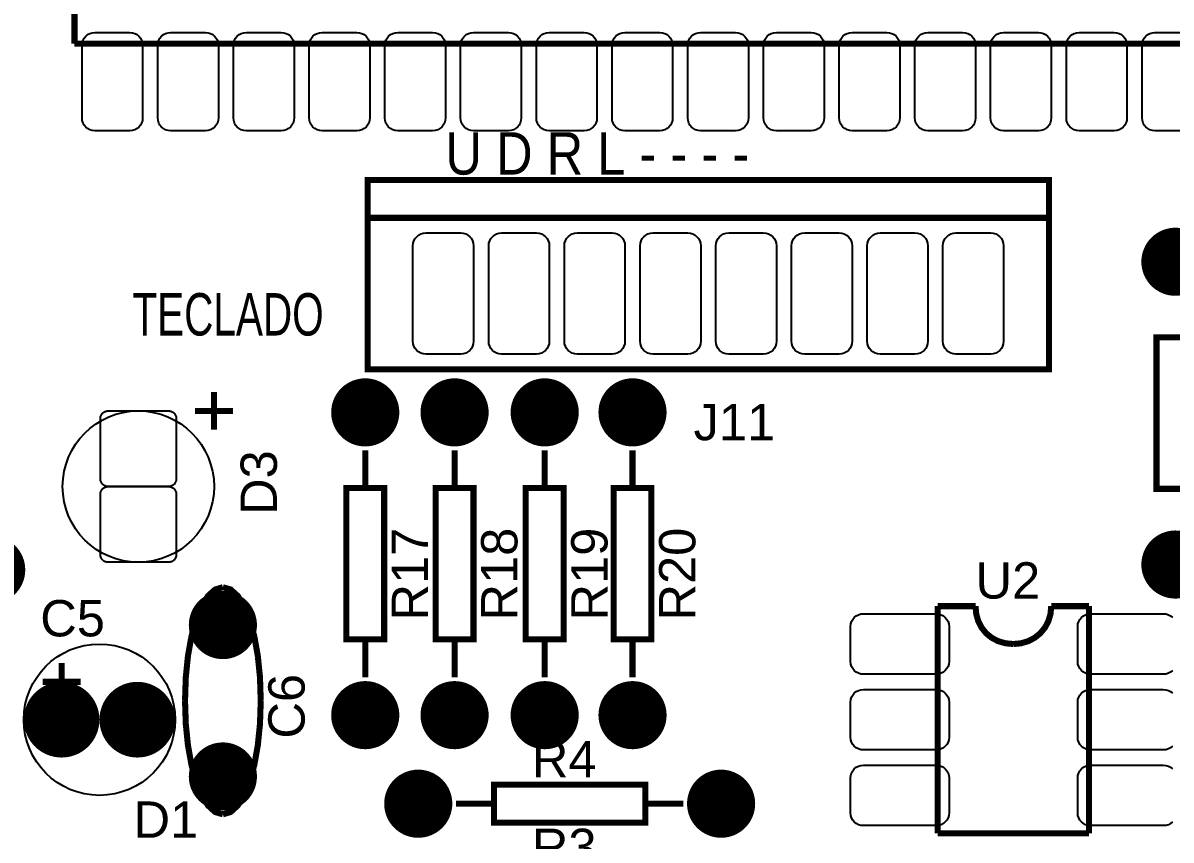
# Model space of a CAD drawing. Header units: inches. Extents: x -2.2 to 2.19, y -1.83 to 1.83.
# Drawn here: x -1.18 to 0.336, y -1.154 to -0.075 of the extents above; entities that cross this region are included whole.
import ezdxf

# ---------------------------------------------------------------- set-up
doc = ezdxf.new("R2010")
doc.units = ezdxf.units.IN
doc.layers.get('0').update_dxf_attribs({"linetype": 'CONTINUOUS'})

# ---------------------------------------------------------------- blocks, each defined once
blk = doc.blocks.new('EPAD')
at = {"const_width": 0.5}
blk.add_lwpolyline([(-0.25, 0, 1), (0.25, 0, 1)], format="xyb", close=True, dxfattribs=at)

msp = doc.modelspace()

# ---------------------------------------------------------------- linework, layer by layer
at = {"const_width": 0.008}
for points in [[(-1.112075, -0.102205), (-1.112075, 0.047795)], [(-1.112075, -0.102205), (-1.112075, 0.047795)], [(-1.112075, -0.102205), (-1.112075, 0.047795)], [(-1.112075, -0.102205), (0.887925, -0.102205)], [(-1.112075, -0.102205), (0.887925, -0.102205)], [(-1.112075, -0.102205), (0.887925, -0.102205)], [(-0.725028, -0.532142), (0.174972, -0.532142), (0.174972, -0.282142), (-0.725028, -0.282142), (-0.725028, -0.532142)], [(-0.725028, -0.532142), (0.174972, -0.532142), (0.174972, -0.282142), (-0.725028, -0.282142), (-0.725028, -0.532142)], [(-0.725028, -0.532142), (0.174972, -0.532142), (0.174972, -0.282142), (-0.725028, -0.282142), (-0.725028, -0.532142)], [(-0.725028, -0.332142), (0.174972, -0.332142)], [(-0.725028, -0.332142), (0.174972, -0.332142)], [(-0.725028, -0.332142), (0.174972, -0.332142)], [(0.316925, -0.690205), (0.366925, -0.690205), (0.366925, -0.490205), (0.316925, -0.490205), (0.316925, -0.690205)], [(0.316925, -0.690205), (0.366925, -0.690205), (0.366925, -0.490205), (0.316925, -0.490205), (0.316925, -0.690205)], [(0.316925, -0.690205), (0.366925, -0.690205), (0.366925, -0.490205), (0.316925, -0.490205), (0.316925, -0.690205)], [(-0.92772, -0.562228), (-0.92772, -0.612228)], [(-0.92772, -0.562228), (-0.92772, -0.612228)], [(-0.92772, -0.562228), (-0.92772, -0.612228)], [(-0.90272, -0.587228), (-0.95272, -0.587228)], [(-0.90272, -0.587228), (-0.95272, -0.587228)], [(-0.90272, -0.587228), (-0.95272, -0.587228)], [(-0.728075, -0.639205), (-0.728075, -0.689205)], [(-0.728075, -0.639205), (-0.728075, -0.689205)], [(-0.728075, -0.639205), (-0.728075, -0.689205)], [(-0.610075, -0.639205), (-0.610075, -0.689205)], [(-0.610075, -0.639205), (-0.610075, -0.689205)], [(-0.610075, -0.639205), (-0.610075, -0.689205)], [(-0.491075, -0.639205), (-0.491075, -0.689205)], [(-0.491075, -0.639205), (-0.491075, -0.689205)], [(-0.491075, -0.639205), (-0.491075, -0.689205)], [(-0.375075, -0.639205), (-0.375075, -0.689205)], [(-0.375075, -0.639205), (-0.375075, -0.689205)], [(-0.375075, -0.639205), (-0.375075, -0.689205)], [(-0.753075, -0.889205), (-0.703075, -0.889205), (-0.703075, -0.689205), (-0.753075, -0.689205), (-0.753075, -0.889205)], [(-0.753075, -0.889205), (-0.703075, -0.889205), (-0.703075, -0.689205), (-0.753075, -0.689205), (-0.753075, -0.889205)], [(-0.753075, -0.889205), (-0.703075, -0.889205), (-0.703075, -0.689205), (-0.753075, -0.689205), (-0.753075, -0.889205)], [(-0.635075, -0.889205), (-0.585075, -0.889205), (-0.585075, -0.689205), (-0.635075, -0.689205), (-0.635075, -0.889205)], [(-0.635075, -0.889205), (-0.585075, -0.889205), (-0.585075, -0.689205), (-0.635075, -0.689205), (-0.635075, -0.889205)], [(-0.635075, -0.889205), (-0.585075, -0.889205), (-0.585075, -0.689205), (-0.635075, -0.689205), (-0.635075, -0.889205)], [(-0.516075, -0.889205), (-0.466075, -0.889205), (-0.466075, -0.689205), (-0.516075, -0.689205), (-0.516075, -0.889205)], [(-0.516075, -0.889205), (-0.466075, -0.889205), (-0.466075, -0.689205), (-0.516075, -0.689205), (-0.516075, -0.889205)], [(-0.516075, -0.889205), (-0.466075, -0.889205), (-0.466075, -0.689205), (-0.516075, -0.689205), (-0.516075, -0.889205)], [(-0.400075, -0.889205), (-0.350075, -0.889205), (-0.350075, -0.689205), (-0.400075, -0.689205), (-0.400075, -0.889205)], [(-0.400075, -0.889205), (-0.350075, -0.889205), (-0.350075, -0.689205), (-0.400075, -0.689205), (-0.400075, -0.889205)], [(-0.400075, -0.889205), (-0.350075, -0.889205), (-0.350075, -0.689205), (-0.400075, -0.689205), (-0.400075, -0.889205)], [(-0.916075, -0.820205), (-0.926262, -0.823164), (-0.9357, -0.831689), (-0.9442, -0.845254), (-0.951575, -0.86333), (-0.957637, -0.88539), (-0.9622, -0.910908), (-0.965075, -0.939355), (-0.966075, -0.970205)], [(-0.916075, -0.820205), (-0.926262, -0.823164), (-0.9357, -0.831689), (-0.9442, -0.845254), (-0.951575, -0.86333), (-0.957637, -0.88539), (-0.9622, -0.910908), (-0.965075, -0.939355), (-0.966075, -0.970205)], [(-0.916075, -0.820205), (-0.926262, -0.823164), (-0.9357, -0.831689), (-0.9442, -0.845254), (-0.951575, -0.86333), (-0.957637, -0.88539), (-0.9622, -0.910908), (-0.965075, -0.939355), (-0.966075, -0.970205)], [(-0.916075, -0.820205), (-0.905887, -0.823164), (-0.89645, -0.831689), (-0.88795, -0.845254), (-0.880575, -0.86333), (-0.874512, -0.88539), (-0.86995, -0.910908), (-0.867075, -0.939355), (-0.866075, -0.970205)], [(-0.916075, -0.820205), (-0.905887, -0.823164), (-0.89645, -0.831689), (-0.88795, -0.845254), (-0.880575, -0.86333), (-0.874512, -0.88539), (-0.86995, -0.910908), (-0.867075, -0.939355), (-0.866075, -0.970205)], [(-0.916075, -0.820205), (-0.905887, -0.823164), (-0.89645, -0.831689), (-0.88795, -0.845254), (-0.880575, -0.86333), (-0.874512, -0.88539), (-0.86995, -0.910908), (-0.867075, -0.939355), (-0.866075, -0.970205)], [(0.027925, -0.845205), (0.077925, -0.845205)], [(0.027925, -0.845205), (0.027925, -1.145205)], [(0.027925, -0.845205), (0.077925, -0.845205)], [(0.027925, -0.845205), (0.027925, -1.145205)], [(0.027925, -0.845205), (0.077925, -0.845205)], [(0.027925, -0.845205), (0.027925, -1.145205)], [(0.127925, -0.895205), (0.11745, -0.894246), (0.107878, -0.89147), (0.099361, -0.887031), (0.09205, -0.88108), (0.086099, -0.873769), (0.081659, -0.865252), (0.078884, -0.85568), (0.077925, -0.845205)], [(0.127925, -0.895205), (0.11745, -0.894246), (0.107878, -0.89147), (0.099361, -0.887031), (0.09205, -0.88108), (0.086099, -0.873769), (0.081659, -0.865252), (0.078884, -0.85568), (0.077925, -0.845205)], [(0.127925, -0.895205), (0.11745, -0.894246), (0.107878, -0.89147), (0.099361, -0.887031), (0.09205, -0.88108), (0.086099, -0.873769), (0.081659, -0.865252), (0.078884, -0.85568), (0.077925, -0.845205)], [(0.127925, -0.895205), (0.138113, -0.894246), (0.14755, -0.89147), (0.15605, -0.887031), (0.163425, -0.88108), (0.169488, -0.873769), (0.17405, -0.865252), (0.176925, -0.85568), (0.177925, -0.845205)], [(0.127925, -0.895205), (0.138113, -0.894246), (0.14755, -0.89147), (0.15605, -0.887031), (0.163425, -0.88108), (0.169488, -0.873769), (0.17405, -0.865252), (0.176925, -0.85568), (0.177925, -0.845205)], [(0.127925, -0.895205), (0.138113, -0.894246), (0.14755, -0.89147), (0.15605, -0.887031), (0.163425, -0.88108), (0.169488, -0.873769), (0.17405, -0.865252), (0.176925, -0.85568), (0.177925, -0.845205)], [(0.177925, -0.845205), (0.227925, -0.845205)], [(0.177925, -0.845205), (0.227925, -0.845205)], [(0.177925, -0.845205), (0.227925, -0.845205)], [(0.227925, -0.845205), (0.227925, -1.145205)], [(0.227925, -0.845205), (0.227925, -1.145205)], [(0.227925, -0.845205), (0.227925, -1.145205)], [(-0.728075, -0.889205), (-0.728075, -0.939205)], [(-0.728075, -0.889205), (-0.728075, -0.939205)], [(-0.728075, -0.889205), (-0.728075, -0.939205)], [(-0.610075, -0.889205), (-0.610075, -0.939205)], [(-0.610075, -0.889205), (-0.610075, -0.939205)], [(-0.610075, -0.889205), (-0.610075, -0.939205)], [(-0.491075, -0.889205), (-0.491075, -0.939205)], [(-0.491075, -0.889205), (-0.491075, -0.939205)], [(-0.491075, -0.889205), (-0.491075, -0.939205)], [(-0.375075, -0.889205), (-0.375075, -0.939205)], [(-0.375075, -0.889205), (-0.375075, -0.939205)], [(-0.375075, -0.889205), (-0.375075, -0.939205)], [(-1.129075, -0.920205), (-1.129075, -0.970205)], [(-1.129075, -0.920205), (-1.129075, -0.970205)], [(-1.129075, -0.920205), (-1.129075, -0.970205)], [(-1.154075, -0.945205), (-1.104075, -0.945205)], [(-1.154075, -0.945205), (-1.104075, -0.945205)], [(-1.154075, -0.945205), (-1.104075, -0.945205)], [(-0.916075, -1.120205), (-0.926262, -1.117205), (-0.9357, -1.10858), (-0.9442, -1.094892), (-0.951575, -1.076705), (-0.957637, -1.05458), (-0.9622, -1.02908), (-0.965075, -1.000767), (-0.966075, -0.970205)], [(-0.916075, -1.120205), (-0.926262, -1.117205), (-0.9357, -1.10858), (-0.9442, -1.094892), (-0.951575, -1.076705), (-0.957637, -1.05458), (-0.9622, -1.02908), (-0.965075, -1.000767), (-0.966075, -0.970205)], [(-0.916075, -1.120205), (-0.926262, -1.117205), (-0.9357, -1.10858), (-0.9442, -1.094892), (-0.951575, -1.076705), (-0.957637, -1.05458), (-0.9622, -1.02908), (-0.965075, -1.000767), (-0.966075, -0.970205)], [(-0.916075, -1.120205), (-0.905887, -1.117205), (-0.89645, -1.10858), (-0.88795, -1.094892), (-0.880575, -1.076705), (-0.874512, -1.05458), (-0.86995, -1.02908), (-0.867075, -1.000767), (-0.866075, -0.970205)], [(-0.916075, -1.120205), (-0.905887, -1.117205), (-0.89645, -1.10858), (-0.88795, -1.094892), (-0.880575, -1.076705), (-0.874512, -1.05458), (-0.86995, -1.02908), (-0.867075, -1.000767), (-0.866075, -0.970205)], [(-0.916075, -1.120205), (-0.905887, -1.117205), (-0.89645, -1.10858), (-0.88795, -1.094892), (-0.880575, -1.076705), (-0.874512, -1.05458), (-0.86995, -1.02908), (-0.867075, -1.000767), (-0.866075, -0.970205)], [(-0.558075, -1.131205), (-0.358075, -1.131205), (-0.358075, -1.081205), (-0.558075, -1.081205), (-0.558075, -1.131205)], [(-0.558075, -1.131205), (-0.358075, -1.131205), (-0.358075, -1.081205), (-0.558075, -1.081205), (-0.558075, -1.131205)], [(-0.558075, -1.131205), (-0.358075, -1.131205), (-0.358075, -1.081205), (-0.558075, -1.081205), (-0.558075, -1.131205)], [(-0.608075, -1.106205), (-0.558075, -1.106205)], [(-0.608075, -1.106205), (-0.558075, -1.106205)], [(-0.608075, -1.106205), (-0.558075, -1.106205)], [(-0.358075, -1.106205), (-0.308075, -1.106205)], [(-0.358075, -1.106205), (-0.308075, -1.106205)], [(-0.358075, -1.106205), (-0.308075, -1.106205)], [(0.027925, -1.145205), (0.227925, -1.145205)], [(0.027925, -1.145205), (0.227925, -1.145205)], [(0.027925, -1.145205), (0.227925, -1.145205)]]:
    msp.add_lwpolyline(points, dxfattribs=at)
for points in [[(-1.085075, -0.087205), (-1.039075, -0.087205), (-1.035599, -0.087543), (-1.032385, -0.088516), (-1.029494, -0.090062), (-1.026989, -0.092119), (-1.024932, -0.094624), (-1.023386, -0.097515), (-1.022413, -0.100729), (-1.022075, -0.104205), (-1.022075, -0.200205), (-1.022413, -0.203681), (-1.023386, -0.206895), (-1.024932, -0.209786), (-1.026989, -0.212291), (-1.029494, -0.214347), (-1.032385, -0.215893), (-1.035599, -0.216867), (-1.039075, -0.217205), (-1.085075, -0.217205), (-1.088551, -0.216867), (-1.091765, -0.215893), (-1.094656, -0.214347), (-1.097161, -0.212291), (-1.099217, -0.209786), (-1.100763, -0.206895), (-1.101737, -0.203681), (-1.102075, -0.200205), (-1.102075, -0.104205), (-1.101737, -0.100729), (-1.100763, -0.097515), (-1.099217, -0.094624), (-1.097161, -0.092119), (-1.094656, -0.090062), (-1.091765, -0.088516), (-1.088551, -0.087543), (-1.085075, -0.087205)], [(-0.985075, -0.087205), (-0.939075, -0.087205), (-0.935599, -0.087543), (-0.932385, -0.088516), (-0.929494, -0.090062), (-0.926989, -0.092119), (-0.924932, -0.094624), (-0.923386, -0.097515), (-0.922413, -0.100729), (-0.922075, -0.104205), (-0.922075, -0.200205), (-0.922413, -0.203681), (-0.923386, -0.206895), (-0.924932, -0.209786), (-0.926989, -0.212291), (-0.929494, -0.214347), (-0.932385, -0.215893), (-0.935599, -0.216867), (-0.939075, -0.217205), (-0.985075, -0.217205), (-0.988551, -0.216867), (-0.991765, -0.215893), (-0.994656, -0.214347), (-0.997161, -0.212291), (-0.999217, -0.209786), (-1.000763, -0.206895), (-1.001737, -0.203681), (-1.002075, -0.200205), (-1.002075, -0.104205), (-1.001737, -0.100729), (-1.000763, -0.097515), (-0.999217, -0.094624), (-0.997161, -0.092119), (-0.994656, -0.090062), (-0.991765, -0.088516), (-0.988551, -0.087543), (-0.985075, -0.087205)], [(-0.885075, -0.087205), (-0.839075, -0.087205), (-0.835599, -0.087543), (-0.832385, -0.088516), (-0.829494, -0.090062), (-0.826989, -0.092119), (-0.824932, -0.094624), (-0.823386, -0.097515), (-0.822413, -0.100729), (-0.822075, -0.104205), (-0.822075, -0.200205), (-0.822413, -0.203681), (-0.823386, -0.206895), (-0.824932, -0.209786), (-0.826989, -0.212291), (-0.829494, -0.214347), (-0.832385, -0.215893), (-0.835599, -0.216867), (-0.839075, -0.217205), (-0.885075, -0.217205), (-0.888551, -0.216867), (-0.891765, -0.215893), (-0.894656, -0.214347), (-0.897161, -0.212291), (-0.899217, -0.209786), (-0.900763, -0.206895), (-0.901737, -0.203681), (-0.902075, -0.200205), (-0.902075, -0.104205), (-0.901737, -0.100729), (-0.900763, -0.097515), (-0.899217, -0.094624), (-0.897161, -0.092119), (-0.894656, -0.090062), (-0.891765, -0.088516), (-0.888551, -0.087543), (-0.885075, -0.087205)], [(-0.785075, -0.087205), (-0.739075, -0.087205), (-0.735599, -0.087543), (-0.732385, -0.088516), (-0.729494, -0.090062), (-0.726989, -0.092119), (-0.724932, -0.094624), (-0.723386, -0.097515), (-0.722413, -0.100729), (-0.722075, -0.104205), (-0.722075, -0.200205), (-0.722413, -0.203681), (-0.723386, -0.206895), (-0.724932, -0.209786), (-0.726989, -0.212291), (-0.729494, -0.214347), (-0.732385, -0.215893), (-0.735599, -0.216867), (-0.739075, -0.217205), (-0.785075, -0.217205), (-0.788551, -0.216867), (-0.791765, -0.215893), (-0.794656, -0.214347), (-0.797161, -0.212291), (-0.799217, -0.209786), (-0.800763, -0.206895), (-0.801737, -0.203681), (-0.802075, -0.200205), (-0.802075, -0.104205), (-0.801737, -0.100729), (-0.800763, -0.097515), (-0.799217, -0.094624), (-0.797161, -0.092119), (-0.794656, -0.090062), (-0.791765, -0.088516), (-0.788551, -0.087543), (-0.785075, -0.087205)], [(-0.685075, -0.087205), (-0.639075, -0.087205), (-0.635599, -0.087543), (-0.632385, -0.088516), (-0.629494, -0.090062), (-0.626989, -0.092119), (-0.624932, -0.094624), (-0.623386, -0.097515), (-0.622413, -0.100729), (-0.622075, -0.104205), (-0.622075, -0.200205), (-0.622413, -0.203681), (-0.623386, -0.206895), (-0.624932, -0.209786), (-0.626989, -0.212291), (-0.629494, -0.214347), (-0.632385, -0.215893), (-0.635599, -0.216867), (-0.639075, -0.217205), (-0.685075, -0.217205), (-0.688551, -0.216867), (-0.691765, -0.215893), (-0.694656, -0.214347), (-0.697161, -0.212291), (-0.699217, -0.209786), (-0.700763, -0.206895), (-0.701737, -0.203681), (-0.702075, -0.200205), (-0.702075, -0.104205), (-0.701737, -0.100729), (-0.700763, -0.097515), (-0.699217, -0.094624), (-0.697161, -0.092119), (-0.694656, -0.090062), (-0.691765, -0.088516), (-0.688551, -0.087543), (-0.685075, -0.087205)], [(-0.585075, -0.087205), (-0.539075, -0.087205), (-0.535599, -0.087543), (-0.532385, -0.088516), (-0.529494, -0.090062), (-0.526989, -0.092119), (-0.524932, -0.094624), (-0.523386, -0.097515), (-0.522413, -0.100729), (-0.522075, -0.104205), (-0.522075, -0.200205), (-0.522413, -0.203681), (-0.523386, -0.206895), (-0.524932, -0.209786), (-0.526989, -0.212291), (-0.529494, -0.214347), (-0.532385, -0.215893), (-0.535599, -0.216867), (-0.539075, -0.217205), (-0.585075, -0.217205), (-0.588551, -0.216867), (-0.591765, -0.215893), (-0.594656, -0.214347), (-0.597161, -0.212291), (-0.599217, -0.209786), (-0.600763, -0.206895), (-0.601737, -0.203681), (-0.602075, -0.200205), (-0.602075, -0.104205), (-0.601737, -0.100729), (-0.600763, -0.097515), (-0.599217, -0.094624), (-0.597161, -0.092119), (-0.594656, -0.090062), (-0.591765, -0.088516), (-0.588551, -0.087543), (-0.585075, -0.087205)], [(-0.485075, -0.087205), (-0.439075, -0.087205), (-0.435599, -0.087543), (-0.432385, -0.088516), (-0.429494, -0.090062), (-0.426989, -0.092119), (-0.424932, -0.094624), (-0.423386, -0.097515), (-0.422413, -0.100729), (-0.422075, -0.104205), (-0.422075, -0.200205), (-0.422413, -0.203681), (-0.423386, -0.206895), (-0.424932, -0.209786), (-0.426989, -0.212291), (-0.429494, -0.214347), (-0.432385, -0.215893), (-0.435599, -0.216867), (-0.439075, -0.217205), (-0.485075, -0.217205), (-0.488551, -0.216867), (-0.491765, -0.215893), (-0.494656, -0.214347), (-0.497161, -0.212291), (-0.499217, -0.209786), (-0.500763, -0.206895), (-0.501737, -0.203681), (-0.502075, -0.200205), (-0.502075, -0.104205), (-0.501737, -0.100729), (-0.500763, -0.097515), (-0.499217, -0.094624), (-0.497161, -0.092119), (-0.494656, -0.090062), (-0.491765, -0.088516), (-0.488551, -0.087543), (-0.485075, -0.087205)], [(-0.385075, -0.087205), (-0.339075, -0.087205), (-0.335599, -0.087543), (-0.332385, -0.088516), (-0.329494, -0.090062), (-0.326989, -0.092119), (-0.324932, -0.094624), (-0.323386, -0.097515), (-0.322413, -0.100729), (-0.322075, -0.104205), (-0.322075, -0.200205), (-0.322413, -0.203681), (-0.323386, -0.206895), (-0.324932, -0.209786), (-0.326989, -0.212291), (-0.329494, -0.214347), (-0.332385, -0.215893), (-0.335599, -0.216867), (-0.339075, -0.217205), (-0.385075, -0.217205), (-0.388551, -0.216867), (-0.391765, -0.215893), (-0.394656, -0.214347), (-0.397161, -0.212291), (-0.399217, -0.209786), (-0.400763, -0.206895), (-0.401737, -0.203681), (-0.402075, -0.200205), (-0.402075, -0.104205), (-0.401737, -0.100729), (-0.400763, -0.097515), (-0.399217, -0.094624), (-0.397161, -0.092119), (-0.394656, -0.090062), (-0.391765, -0.088516), (-0.388551, -0.087543), (-0.385075, -0.087205)], [(-0.285075, -0.087205), (-0.239075, -0.087205), (-0.235599, -0.087543), (-0.232385, -0.088516), (-0.229494, -0.090062), (-0.226989, -0.092119), (-0.224932, -0.094624), (-0.223386, -0.097515), (-0.222413, -0.100729), (-0.222075, -0.104205), (-0.222075, -0.200205), (-0.222413, -0.203681), (-0.223386, -0.206895), (-0.224932, -0.209786), (-0.226989, -0.212291), (-0.229494, -0.214347), (-0.232385, -0.215893), (-0.235599, -0.216867), (-0.239075, -0.217205), (-0.285075, -0.217205), (-0.288551, -0.216867), (-0.291765, -0.215893), (-0.294656, -0.214347), (-0.297161, -0.212291), (-0.299217, -0.209786), (-0.300763, -0.206895), (-0.301737, -0.203681), (-0.302075, -0.200205), (-0.302075, -0.104205), (-0.301737, -0.100729), (-0.300763, -0.097515), (-0.299217, -0.094624), (-0.297161, -0.092119), (-0.294656, -0.090062), (-0.291765, -0.088516), (-0.288551, -0.087543), (-0.285075, -0.087205)], [(-0.185075, -0.087205), (-0.139075, -0.087205), (-0.135599, -0.087543), (-0.132385, -0.088516), (-0.129494, -0.090062), (-0.126989, -0.092119), (-0.124932, -0.094624), (-0.123386, -0.097515), (-0.122413, -0.100729), (-0.122075, -0.104205), (-0.122075, -0.200205), (-0.122413, -0.203681), (-0.123386, -0.206895), (-0.124932, -0.209786), (-0.126989, -0.212291), (-0.129494, -0.214347), (-0.132385, -0.215893), (-0.135599, -0.216867), (-0.139075, -0.217205), (-0.185075, -0.217205), (-0.188551, -0.216867), (-0.191765, -0.215893), (-0.194656, -0.214347), (-0.197161, -0.212291), (-0.199217, -0.209786), (-0.200763, -0.206895), (-0.201737, -0.203681), (-0.202075, -0.200205), (-0.202075, -0.104205), (-0.201737, -0.100729), (-0.200763, -0.097515), (-0.199217, -0.094624), (-0.197161, -0.092119), (-0.194656, -0.090062), (-0.191765, -0.088516), (-0.188551, -0.087543), (-0.185075, -0.087205)], [(-0.085075, -0.087205), (-0.039075, -0.087205), (-0.035599, -0.087543), (-0.032385, -0.088516), (-0.029494, -0.090062), (-0.026989, -0.092119), (-0.024932, -0.094624), (-0.023386, -0.097515), (-0.022413, -0.100729), (-0.022075, -0.104205), (-0.022075, -0.200205), (-0.022413, -0.203681), (-0.023386, -0.206895), (-0.024932, -0.209786), (-0.026989, -0.212291), (-0.029494, -0.214347), (-0.032385, -0.215893), (-0.035599, -0.216867), (-0.039075, -0.217205), (-0.085075, -0.217205), (-0.088551, -0.216867), (-0.091765, -0.215893), (-0.094656, -0.214347), (-0.097161, -0.212291), (-0.099217, -0.209786), (-0.100763, -0.206895), (-0.101737, -0.203681), (-0.102075, -0.200205), (-0.102075, -0.104205), (-0.101737, -0.100729), (-0.100763, -0.097515), (-0.099217, -0.094624), (-0.097161, -0.092119), (-0.094656, -0.090062), (-0.091765, -0.088516), (-0.088551, -0.087543), (-0.085075, -0.087205)], [(0.014925, -0.087205), (0.060925, -0.087205), (0.064401, -0.087543), (0.067615, -0.088516), (0.070506, -0.090062), (0.073011, -0.092119), (0.075068, -0.094624), (0.076614, -0.097515), (0.077587, -0.100729), (0.077925, -0.104205), (0.077925, -0.200205), (0.077587, -0.203681), (0.076614, -0.206895), (0.075068, -0.209786), (0.073011, -0.212291), (0.070506, -0.214347), (0.067615, -0.215893), (0.064401, -0.216867), (0.060925, -0.217205), (0.014925, -0.217205), (0.011449, -0.216867), (0.008235, -0.215893), (0.005344, -0.214347), (0.002839, -0.212291), (0.000783, -0.209786), (-0.000763, -0.206895), (-0.001737, -0.203681), (-0.002075, -0.200205), (-0.002075, -0.104205), (-0.001737, -0.100729), (-0.000763, -0.097515), (0.000783, -0.094624), (0.002839, -0.092119), (0.005344, -0.090062), (0.008235, -0.088516), (0.011449, -0.087543), (0.014925, -0.087205)], [(0.114925, -0.087205), (0.160925, -0.087205), (0.164401, -0.087543), (0.167615, -0.088516), (0.170506, -0.090062), (0.173011, -0.092119), (0.175068, -0.094624), (0.176614, -0.097515), (0.177587, -0.100729), (0.177925, -0.104205), (0.177925, -0.200205), (0.177587, -0.203681), (0.176614, -0.206895), (0.175068, -0.209786), (0.173011, -0.212291), (0.170506, -0.214347), (0.167615, -0.215893), (0.164401, -0.216867), (0.160925, -0.217205), (0.114925, -0.217205), (0.111449, -0.216867), (0.108235, -0.215893), (0.105344, -0.214347), (0.102839, -0.212291), (0.100783, -0.209786), (0.099237, -0.206895), (0.098263, -0.203681), (0.097925, -0.200205), (0.097925, -0.104205), (0.098263, -0.100729), (0.099237, -0.097515), (0.100783, -0.094624), (0.102839, -0.092119), (0.105344, -0.090062), (0.108235, -0.088516), (0.111449, -0.087543), (0.114925, -0.087205)], [(0.214925, -0.087205), (0.260925, -0.087205), (0.264401, -0.087543), (0.267615, -0.088516), (0.270506, -0.090062), (0.273011, -0.092119), (0.275068, -0.094624), (0.276614, -0.097515), (0.277587, -0.100729), (0.277925, -0.104205), (0.277925, -0.200205), (0.277587, -0.203681), (0.276614, -0.206895), (0.275068, -0.209786), (0.273011, -0.212291), (0.270506, -0.214347), (0.267615, -0.215893), (0.264401, -0.216867), (0.260925, -0.217205), (0.214925, -0.217205), (0.211449, -0.216867), (0.208235, -0.215893), (0.205344, -0.214347), (0.202839, -0.212291), (0.200783, -0.209786), (0.199237, -0.206895), (0.198263, -0.203681), (0.197925, -0.200205), (0.197925, -0.104205), (0.198263, -0.100729), (0.199237, -0.097515), (0.200783, -0.094624), (0.202839, -0.092119), (0.205344, -0.090062), (0.208235, -0.088516), (0.211449, -0.087543), (0.214925, -0.087205)], [(-0.648028, -0.352142), (-0.602028, -0.352142), (-0.598552, -0.35248), (-0.595337, -0.353453), (-0.592446, -0.354999), (-0.589942, -0.357056), (-0.587885, -0.359561), (-0.586339, -0.362452), (-0.585366, -0.365666), (-0.585028, -0.369142), (-0.585028, -0.495142), (-0.585366, -0.498618), (-0.586339, -0.501832), (-0.587885, -0.504723), (-0.589942, -0.507228), (-0.592446, -0.509284), (-0.595337, -0.51083), (-0.598552, -0.511804), (-0.602028, -0.512142), (-0.648028, -0.512142), (-0.651504, -0.511804), (-0.654718, -0.51083), (-0.657609, -0.509284), (-0.660113, -0.507228), (-0.66217, -0.504723), (-0.663716, -0.501832), (-0.664689, -0.498618), (-0.665028, -0.495142), (-0.665028, -0.369142), (-0.664689, -0.365666), (-0.663716, -0.362452), (-0.66217, -0.359561), (-0.660113, -0.357056), (-0.657609, -0.354999), (-0.654718, -0.353453), (-0.651504, -0.35248), (-0.648028, -0.352142)], [(-0.548028, -0.352142), (-0.502028, -0.352142), (-0.498552, -0.35248), (-0.495337, -0.353453), (-0.492446, -0.354999), (-0.489942, -0.357056), (-0.487885, -0.359561), (-0.486339, -0.362452), (-0.485366, -0.365666), (-0.485028, -0.369142), (-0.485028, -0.495142), (-0.485366, -0.498618), (-0.486339, -0.501832), (-0.487885, -0.504723), (-0.489942, -0.507228), (-0.492446, -0.509284), (-0.495337, -0.51083), (-0.498552, -0.511804), (-0.502028, -0.512142), (-0.548028, -0.512142), (-0.551504, -0.511804), (-0.554718, -0.51083), (-0.557609, -0.509284), (-0.560113, -0.507228), (-0.56217, -0.504723), (-0.563716, -0.501832), (-0.564689, -0.498618), (-0.565028, -0.495142), (-0.565028, -0.369142), (-0.564689, -0.365666), (-0.563716, -0.362452), (-0.56217, -0.359561), (-0.560113, -0.357056), (-0.557609, -0.354999), (-0.554718, -0.353453), (-0.551504, -0.35248), (-0.548028, -0.352142)], [(-0.448028, -0.352142), (-0.402028, -0.352142), (-0.398552, -0.35248), (-0.395337, -0.353453), (-0.392446, -0.354999), (-0.389942, -0.357056), (-0.387885, -0.359561), (-0.386339, -0.362452), (-0.385366, -0.365666), (-0.385028, -0.369142), (-0.385028, -0.495142), (-0.385366, -0.498618), (-0.386339, -0.501832), (-0.387885, -0.504723), (-0.389942, -0.507228), (-0.392446, -0.509284), (-0.395337, -0.51083), (-0.398552, -0.511804), (-0.402028, -0.512142), (-0.448028, -0.512142), (-0.451504, -0.511804), (-0.454718, -0.51083), (-0.457609, -0.509284), (-0.460113, -0.507228), (-0.46217, -0.504723), (-0.463716, -0.501832), (-0.464689, -0.498618), (-0.465028, -0.495142), (-0.465028, -0.369142), (-0.464689, -0.365666), (-0.463716, -0.362452), (-0.46217, -0.359561), (-0.460113, -0.357056), (-0.457609, -0.354999), (-0.454718, -0.353453), (-0.451504, -0.35248), (-0.448028, -0.352142)], [(-0.348028, -0.352142), (-0.302028, -0.352142), (-0.298552, -0.35248), (-0.295337, -0.353453), (-0.292446, -0.354999), (-0.289942, -0.357056), (-0.287885, -0.359561), (-0.286339, -0.362452), (-0.285366, -0.365666), (-0.285028, -0.369142), (-0.285028, -0.495142), (-0.285366, -0.498618), (-0.286339, -0.501832), (-0.287885, -0.504723), (-0.289942, -0.507228), (-0.292446, -0.509284), (-0.295337, -0.51083), (-0.298552, -0.511804), (-0.302028, -0.512142), (-0.348028, -0.512142), (-0.351504, -0.511804), (-0.354718, -0.51083), (-0.357609, -0.509284), (-0.360113, -0.507228), (-0.36217, -0.504723), (-0.363716, -0.501832), (-0.364689, -0.498618), (-0.365028, -0.495142), (-0.365028, -0.369142), (-0.364689, -0.365666), (-0.363716, -0.362452), (-0.36217, -0.359561), (-0.360113, -0.357056), (-0.357609, -0.354999), (-0.354718, -0.353453), (-0.351504, -0.35248), (-0.348028, -0.352142)], [(-0.248028, -0.352142), (-0.202028, -0.352142), (-0.198552, -0.35248), (-0.195337, -0.353453), (-0.192446, -0.354999), (-0.189942, -0.357056), (-0.187885, -0.359561), (-0.186339, -0.362452), (-0.185366, -0.365666), (-0.185028, -0.369142), (-0.185028, -0.495142), (-0.185366, -0.498618), (-0.186339, -0.501832), (-0.187885, -0.504723), (-0.189942, -0.507228), (-0.192446, -0.509284), (-0.195337, -0.51083), (-0.198552, -0.511804), (-0.202028, -0.512142), (-0.248028, -0.512142), (-0.251504, -0.511804), (-0.254718, -0.51083), (-0.257609, -0.509284), (-0.260113, -0.507228), (-0.26217, -0.504723), (-0.263716, -0.501832), (-0.264689, -0.498618), (-0.265028, -0.495142), (-0.265028, -0.369142), (-0.264689, -0.365666), (-0.263716, -0.362452), (-0.26217, -0.359561), (-0.260113, -0.357056), (-0.257609, -0.354999), (-0.254718, -0.353453), (-0.251504, -0.35248), (-0.248028, -0.352142)], [(-0.148028, -0.352142), (-0.102028, -0.352142), (-0.098552, -0.35248), (-0.095337, -0.353453), (-0.092446, -0.354999), (-0.089942, -0.357056), (-0.087885, -0.359561), (-0.086339, -0.362452), (-0.085366, -0.365666), (-0.085028, -0.369142), (-0.085028, -0.495142), (-0.085366, -0.498618), (-0.086339, -0.501832), (-0.087885, -0.504723), (-0.089942, -0.507228), (-0.092446, -0.509284), (-0.095337, -0.51083), (-0.098552, -0.511804), (-0.102028, -0.512142), (-0.148028, -0.512142), (-0.151504, -0.511804), (-0.154718, -0.51083), (-0.157609, -0.509284), (-0.160113, -0.507228), (-0.16217, -0.504723), (-0.163716, -0.501832), (-0.164689, -0.498618), (-0.165028, -0.495142), (-0.165028, -0.369142), (-0.164689, -0.365666), (-0.163716, -0.362452), (-0.16217, -0.359561), (-0.160113, -0.357056), (-0.157609, -0.354999), (-0.154718, -0.353453), (-0.151504, -0.35248), (-0.148028, -0.352142)], [(-0.048028, -0.352142), (-0.002028, -0.352142), (0.001448, -0.35248), (0.004663, -0.353453), (0.007554, -0.354999), (0.010058, -0.357056), (0.012115, -0.359561), (0.013661, -0.362452), (0.014634, -0.365666), (0.014972, -0.369142), (0.014972, -0.495142), (0.014634, -0.498618), (0.013661, -0.501832), (0.012115, -0.504723), (0.010058, -0.507228), (0.007554, -0.509284), (0.004663, -0.51083), (0.001448, -0.511804), (-0.002028, -0.512142), (-0.048028, -0.512142), (-0.051504, -0.511804), (-0.054718, -0.51083), (-0.057609, -0.509284), (-0.060113, -0.507228), (-0.06217, -0.504723), (-0.063716, -0.501832), (-0.064689, -0.498618), (-0.065028, -0.495142), (-0.065028, -0.369142), (-0.064689, -0.365666), (-0.063716, -0.362452), (-0.06217, -0.359561), (-0.060113, -0.357056), (-0.057609, -0.354999), (-0.054718, -0.353453), (-0.051504, -0.35248), (-0.048028, -0.352142)], [(0.051972, -0.352142), (0.097972, -0.352142), (0.101448, -0.35248), (0.104663, -0.353453), (0.107554, -0.354999), (0.110058, -0.357056), (0.112115, -0.359561), (0.113661, -0.362452), (0.114634, -0.365666), (0.114972, -0.369142), (0.114972, -0.495142), (0.114634, -0.498618), (0.113661, -0.501832), (0.112115, -0.504723), (0.110058, -0.507228), (0.107554, -0.509284), (0.104663, -0.51083), (0.101448, -0.511804), (0.097972, -0.512142), (0.051972, -0.512142), (0.048496, -0.511804), (0.045282, -0.51083), (0.042391, -0.509284), (0.039887, -0.507228), (0.03783, -0.504723), (0.036284, -0.501832), (0.035311, -0.498618), (0.034972, -0.495142), (0.034972, -0.369142), (0.035311, -0.365666), (0.036284, -0.362452), (0.03783, -0.359561), (0.039887, -0.357056), (0.042391, -0.354999), (0.045282, -0.353453), (0.048496, -0.35248), (0.051972, -0.352142)], [(-0.97772, -0.597228), (-0.97772, -0.677228), (-0.977771, -0.678268), (-0.977919, -0.679273), (-0.978161, -0.68024), (-0.978492, -0.681164), (-0.978907, -0.68204), (-0.979402, -0.682864), (-0.979971, -0.683632), (-0.980611, -0.684338), (-0.981317, -0.684978), (-0.982085, -0.685547), (-0.982909, -0.686042), (-0.983785, -0.686457), (-0.984709, -0.686787), (-0.985676, -0.68703), (-0.986681, -0.687178), (-0.98772, -0.687228), (-1.06772, -0.687228), (-1.06876, -0.687178), (-1.069765, -0.68703), (-1.070732, -0.686787), (-1.071656, -0.686457), (-1.072532, -0.686042), (-1.073356, -0.685547), (-1.074124, -0.684978), (-1.07483, -0.684338), (-1.07547, -0.683632), (-1.076039, -0.682864), (-1.076534, -0.68204), (-1.076949, -0.681164), (-1.07728, -0.68024), (-1.077522, -0.679273), (-1.07767, -0.678268), (-1.07772, -0.677228), (-1.07772, -0.597228), (-1.07767, -0.596189), (-1.077522, -0.595184), (-1.07728, -0.594217), (-1.076949, -0.593293), (-1.076534, -0.592417), (-1.076039, -0.591593), (-1.07547, -0.590825), (-1.07483, -0.590119), (-1.074124, -0.589479), (-1.073356, -0.588909), (-1.072532, -0.588415), (-1.071656, -0.588), (-1.070732, -0.587669), (-1.069765, -0.587427), (-1.06876, -0.587279), (-1.06772, -0.587228), (-0.98772, -0.587228), (-0.986681, -0.587279), (-0.985676, -0.587427), (-0.984709, -0.587669), (-0.983785, -0.588), (-0.982909, -0.588415), (-0.982085, -0.588909), (-0.981317, -0.589479), (-0.980611, -0.590119), (-0.979971, -0.590825), (-0.979402, -0.591593), (-0.978907, -0.592417), (-0.978492, -0.593293), (-0.978161, -0.594217), (-0.977919, -0.595184), (-0.977771, -0.596189), (-0.97772, -0.597228)], [(-0.97772, -0.697228), (-0.97772, -0.777228), (-0.977771, -0.778268), (-0.977919, -0.779273), (-0.978161, -0.78024), (-0.978492, -0.781164), (-0.978907, -0.78204), (-0.979402, -0.782864), (-0.979971, -0.783632), (-0.980611, -0.784338), (-0.981317, -0.784978), (-0.982085, -0.785547), (-0.982909, -0.786042), (-0.983785, -0.786457), (-0.984709, -0.786787), (-0.985676, -0.78703), (-0.986681, -0.787178), (-0.98772, -0.787228), (-1.06772, -0.787228), (-1.06876, -0.787178), (-1.069765, -0.78703), (-1.070732, -0.786787), (-1.071656, -0.786457), (-1.072532, -0.786042), (-1.073356, -0.785547), (-1.074124, -0.784978), (-1.07483, -0.784338), (-1.07547, -0.783632), (-1.076039, -0.782864), (-1.076534, -0.78204), (-1.076949, -0.781164), (-1.07728, -0.78024), (-1.077522, -0.779273), (-1.07767, -0.778268), (-1.07772, -0.777228), (-1.07772, -0.697228), (-1.07767, -0.696189), (-1.077522, -0.695184), (-1.07728, -0.694217), (-1.076949, -0.693293), (-1.076534, -0.692417), (-1.076039, -0.691593), (-1.07547, -0.690825), (-1.07483, -0.690119), (-1.074124, -0.689479), (-1.073356, -0.688909), (-1.072532, -0.688415), (-1.071656, -0.688), (-1.070732, -0.687669), (-1.069765, -0.687427), (-1.06876, -0.687279), (-1.06772, -0.687228), (-0.98772, -0.687228), (-0.986681, -0.687279), (-0.985676, -0.687427), (-0.984709, -0.687669), (-0.983785, -0.688), (-0.982909, -0.688415), (-0.982085, -0.688909), (-0.981317, -0.689479), (-0.980611, -0.690119), (-0.979971, -0.690825), (-0.979402, -0.691593), (-0.978907, -0.692417), (-0.978492, -0.693293), (-0.978161, -0.694217), (-0.977919, -0.695184), (-0.977771, -0.696189), (-0.97772, -0.697228)], [(0.042925, -0.872205), (0.042925, -0.918205), (0.042587, -0.921681), (0.041614, -0.924895), (0.040068, -0.927786), (0.038011, -0.930291), (0.035506, -0.932347), (0.032615, -0.933893), (0.029401, -0.934867), (0.025925, -0.935205), (-0.070075, -0.935205), (-0.073551, -0.934867), (-0.076765, -0.933893), (-0.079656, -0.932347), (-0.082161, -0.930291), (-0.084217, -0.927786), (-0.085763, -0.924895), (-0.086737, -0.921681), (-0.087075, -0.918205), (-0.087075, -0.872205), (-0.086737, -0.868729), (-0.085763, -0.865515), (-0.084217, -0.862624), (-0.082161, -0.860119), (-0.079656, -0.858062), (-0.076765, -0.856516), (-0.073551, -0.855543), (-0.070075, -0.855205), (0.025925, -0.855205), (0.029401, -0.855543), (0.032615, -0.856516), (0.035506, -0.858062), (0.038011, -0.860119), (0.040068, -0.862624), (0.041614, -0.865515), (0.042587, -0.868729), (0.042925, -0.872205)], [(0.042925, -0.972205), (0.042925, -1.018205), (0.042587, -1.021681), (0.041614, -1.024895), (0.040068, -1.027786), (0.038011, -1.030291), (0.035506, -1.032347), (0.032615, -1.033893), (0.029401, -1.034867), (0.025925, -1.035205), (-0.070075, -1.035205), (-0.073551, -1.034867), (-0.076765, -1.033893), (-0.079656, -1.032347), (-0.082161, -1.030291), (-0.084217, -1.027786), (-0.085763, -1.024895), (-0.086737, -1.021681), (-0.087075, -1.018205), (-0.087075, -0.972205), (-0.086737, -0.968729), (-0.085763, -0.965515), (-0.084217, -0.962624), (-0.082161, -0.960119), (-0.079656, -0.958062), (-0.076765, -0.956516), (-0.073551, -0.955543), (-0.070075, -0.955205), (0.025925, -0.955205), (0.029401, -0.955543), (0.032615, -0.956516), (0.035506, -0.958062), (0.038011, -0.960119), (0.040068, -0.962624), (0.041614, -0.965515), (0.042587, -0.968729), (0.042925, -0.972205)], [(0.042925, -1.072205), (0.042925, -1.118205), (0.042587, -1.121681), (0.041614, -1.124895), (0.040068, -1.127786), (0.038011, -1.130291), (0.035506, -1.132347), (0.032615, -1.133893), (0.029401, -1.134867), (0.025925, -1.135205), (-0.070075, -1.135205), (-0.073551, -1.134867), (-0.076765, -1.133893), (-0.079656, -1.132347), (-0.082161, -1.130291), (-0.084217, -1.127786), (-0.085763, -1.124895), (-0.086737, -1.121681), (-0.087075, -1.118205), (-0.087075, -1.072205), (-0.086737, -1.068729), (-0.085763, -1.065515), (-0.084217, -1.062624), (-0.082161, -1.060119), (-0.079656, -1.058062), (-0.076765, -1.056516), (-0.073551, -1.055543), (-0.070075, -1.055205), (0.025925, -1.055205), (0.029401, -1.055543), (0.032615, -1.056516), (0.035506, -1.058062), (0.038011, -1.060119), (0.040068, -1.062624), (0.041614, -1.065515), (0.042587, -1.068729), (0.042925, -1.072205)]]:
    msp.add_lwpolyline(points, close=True)
for points in [[(0.360925, -0.217205), (0.314925, -0.217205), (0.311449, -0.216867), (0.308235, -0.215893), (0.305344, -0.214347), (0.302839, -0.212291), (0.300783, -0.209786), (0.299237, -0.206895), (0.298263, -0.203681), (0.297925, -0.200205), (0.297925, -0.104205), (0.298263, -0.100729), (0.299237, -0.097515), (0.300783, -0.094624), (0.302839, -0.092119), (0.305344, -0.090062), (0.308235, -0.088516), (0.311449, -0.087543), (0.314925, -0.087205), (0.314925, -0.087205), (0.360925, -0.087205)], [(0.338011, -0.930291), (0.335506, -0.932347), (0.332615, -0.933893), (0.329401, -0.934867), (0.325925, -0.935205), (0.229925, -0.935205), (0.226449, -0.934867), (0.223235, -0.933893), (0.220344, -0.932347), (0.217839, -0.930291), (0.215783, -0.927786), (0.214237, -0.924895), (0.213263, -0.921681), (0.212925, -0.918205), (0.212925, -0.872205), (0.213263, -0.868729), (0.214237, -0.865515), (0.215783, -0.862624), (0.217839, -0.860119), (0.220344, -0.858062), (0.223235, -0.856516), (0.226449, -0.855543), (0.229925, -0.855205), (0.325925, -0.855205), (0.329401, -0.855543), (0.332615, -0.856516), (0.335506, -0.858062), (0.338011, -0.860119)], [(0.338011, -1.030291), (0.335506, -1.032347), (0.332615, -1.033893), (0.329401, -1.034867), (0.325925, -1.035205), (0.229925, -1.035205), (0.226449, -1.034867), (0.223235, -1.033893), (0.220344, -1.032347), (0.217839, -1.030291), (0.215783, -1.027786), (0.214237, -1.024895), (0.213263, -1.021681), (0.212925, -1.018205), (0.212925, -0.972205), (0.213263, -0.968729), (0.214237, -0.965515), (0.215783, -0.962624), (0.217839, -0.960119), (0.220344, -0.958062), (0.223235, -0.956516), (0.226449, -0.955543), (0.229925, -0.955205), (0.325925, -0.955205), (0.329401, -0.955543), (0.332615, -0.956516), (0.335506, -0.958062), (0.338011, -0.960119)], [(0.338011, -1.130291), (0.335506, -1.132347), (0.332615, -1.133893), (0.329401, -1.134867), (0.325925, -1.135205), (0.229925, -1.135205), (0.226449, -1.134867), (0.223235, -1.133893), (0.220344, -1.132347), (0.217839, -1.130291), (0.215783, -1.127786), (0.214237, -1.124895), (0.213263, -1.121681), (0.212925, -1.118205), (0.212925, -1.072205), (0.213263, -1.068729), (0.214237, -1.065515), (0.215783, -1.062624), (0.217839, -1.060119), (0.220344, -1.058062), (0.223235, -1.056516), (0.226449, -1.055543), (0.229925, -1.055205), (0.325925, -1.055205), (0.329401, -1.055543), (0.332615, -1.056516), (0.335506, -1.058062), (0.338011, -1.060119)]]:
    msp.add_lwpolyline(points)
for centre, radius in [((-1.02772, -0.687228), 0.1), ((-1.02772, -0.687228), 0.1), ((-1.02772, -0.687228), 0.1), ((-1.02772, -0.687228), 0), ((-1.02772, -0.687228), 0), ((-1.02772, -0.687228), 0), ((-1.079075, -0.995205), 0.1), ((-1.079075, -0.995205), 0.1), ((-1.079075, -0.995205), 0.1)]:
    msp.add_circle(centre, radius)

# ---------------------------------------------------------------- block references
for p, xscale, yscale in [((0.341925, -0.390205), 0.09, 0.09), ((-0.728075, -0.589205), 0.09, 0.09), ((-0.610075, -0.589205), 0.09, 0.09), ((-0.491075, -0.589205), 0.09, 0.09), ((-0.375075, -0.589205), 0.09, 0.09), ((-1.222075, -0.797205), 0.09, 0.09), ((0.341925, -0.790205), 0.09, 0.09), ((-0.916075, -0.870205), 0.09, 0.09), ((-1.129075, -0.995205), 0.1, 0.1), ((-1.029075, -0.995205), 0.1, 0.1), ((-0.728075, -0.989205), 0.09, 0.09), ((-0.610075, -0.989205), 0.09, 0.09), ((-0.491075, -0.989205), 0.09, 0.09), ((-0.375075, -0.989205), 0.09, 0.09), ((-0.916075, -1.070205), 0.09, 0.09), ((-0.658075, -1.106205), 0.09, 0.09), ((-0.258075, -1.106205), 0.09, 0.09)]:
    msp.add_blockref('EPAD', p, dxfattribs=dict(xscale=xscale, yscale=yscale))

# ---------------------------------------------------------------- texts
for s, height, width, p in [('U D R L - - - -', 0.056, 0.892857, (-0.622209, -0.275031)), ('U D R L - - - -', 0.056, 0.892857, (-0.622209, -0.275031)), ('U D R L - - - -', 0.056, 0.892857, (-0.622209, -0.275031)), ('TECLADO', 0.056, 0.714286, (-1.035594, -0.48763)), ('TECLADO', 0.056, 0.714286, (-1.035594, -0.48763)), ('TECLADO', 0.056, 0.714286, (-1.035594, -0.48763)), ('J11', 0.048, 1.041667, (-0.294413, -0.625976)), ('J11', 0.048, 1.041667, (-0.294413, -0.625976)), ('J11', 0.048, 1.041667, (-0.294413, -0.625976)), ('U2', 0.048, 1.041667, (0.077925, -0.835205)), ('U2', 0.048, 1.041667, (0.077925, -0.835205)), ('U2', 0.048, 1.041667, (0.077925, -0.835205)), ('C5', 0.048, 1.041667, (-1.157303, -0.88515)), ('C5', 0.048, 1.041667, (-1.157303, -0.88515)), ('C5', 0.048, 1.041667, (-1.157303, -0.88515)), ('R4', 0.048, 1.041667, (-0.508075, -1.071205)), ('R4', 0.048, 1.041667, (-0.508075, -1.071205)), ('R4', 0.048, 1.041667, (-0.508075, -1.071205)), ('D1', 0.048, 1.041667, (-1.034075, -1.151205)), ('D1', 0.048, 1.041667, (-1.034075, -1.151205)), ('D1', 0.048, 1.041667, (-1.034075, -1.151205)), ('R3', 0.048, 1.041667, (-0.508075, -1.187205)), ('R3', 0.048, 1.041667, (-0.508075, -1.187205)), ('R3', 0.048, 1.041667, (-0.508075, -1.187205))]:
    msp.add_text(s, height=height, dxfattribs=dict(width=width)).set_placement(p)
at = {"width": 1.041667}
for s, p in [('D3', (-0.84472, -0.724728)), ('D3', (-0.84472, -0.724728)), ('D3', (-0.84472, -0.724728)), ('R17', (-0.645075, -0.864205)), ('R17', (-0.645075, -0.864205)), ('R17', (-0.645075, -0.864205)), ('R18', (-0.527075, -0.864205)), ('R18', (-0.527075, -0.864205)), ('R18', (-0.527075, -0.864205)), ('R19', (-0.408075, -0.864205)), ('R19', (-0.408075, -0.864205)), ('R19', (-0.408075, -0.864205)), ('R20', (-0.292075, -0.864205)), ('R20', (-0.292075, -0.864205)), ('R20', (-0.292075, -0.864205)), ('C6', (-0.808075, -1.020205)), ('C6', (-0.808075, -1.020205)), ('C6', (-0.808075, -1.020205))]:
    msp.add_text(s, height=0.048, rotation=90, dxfattribs=at).set_placement(p)

doc.saveas('drawing.dxf')
